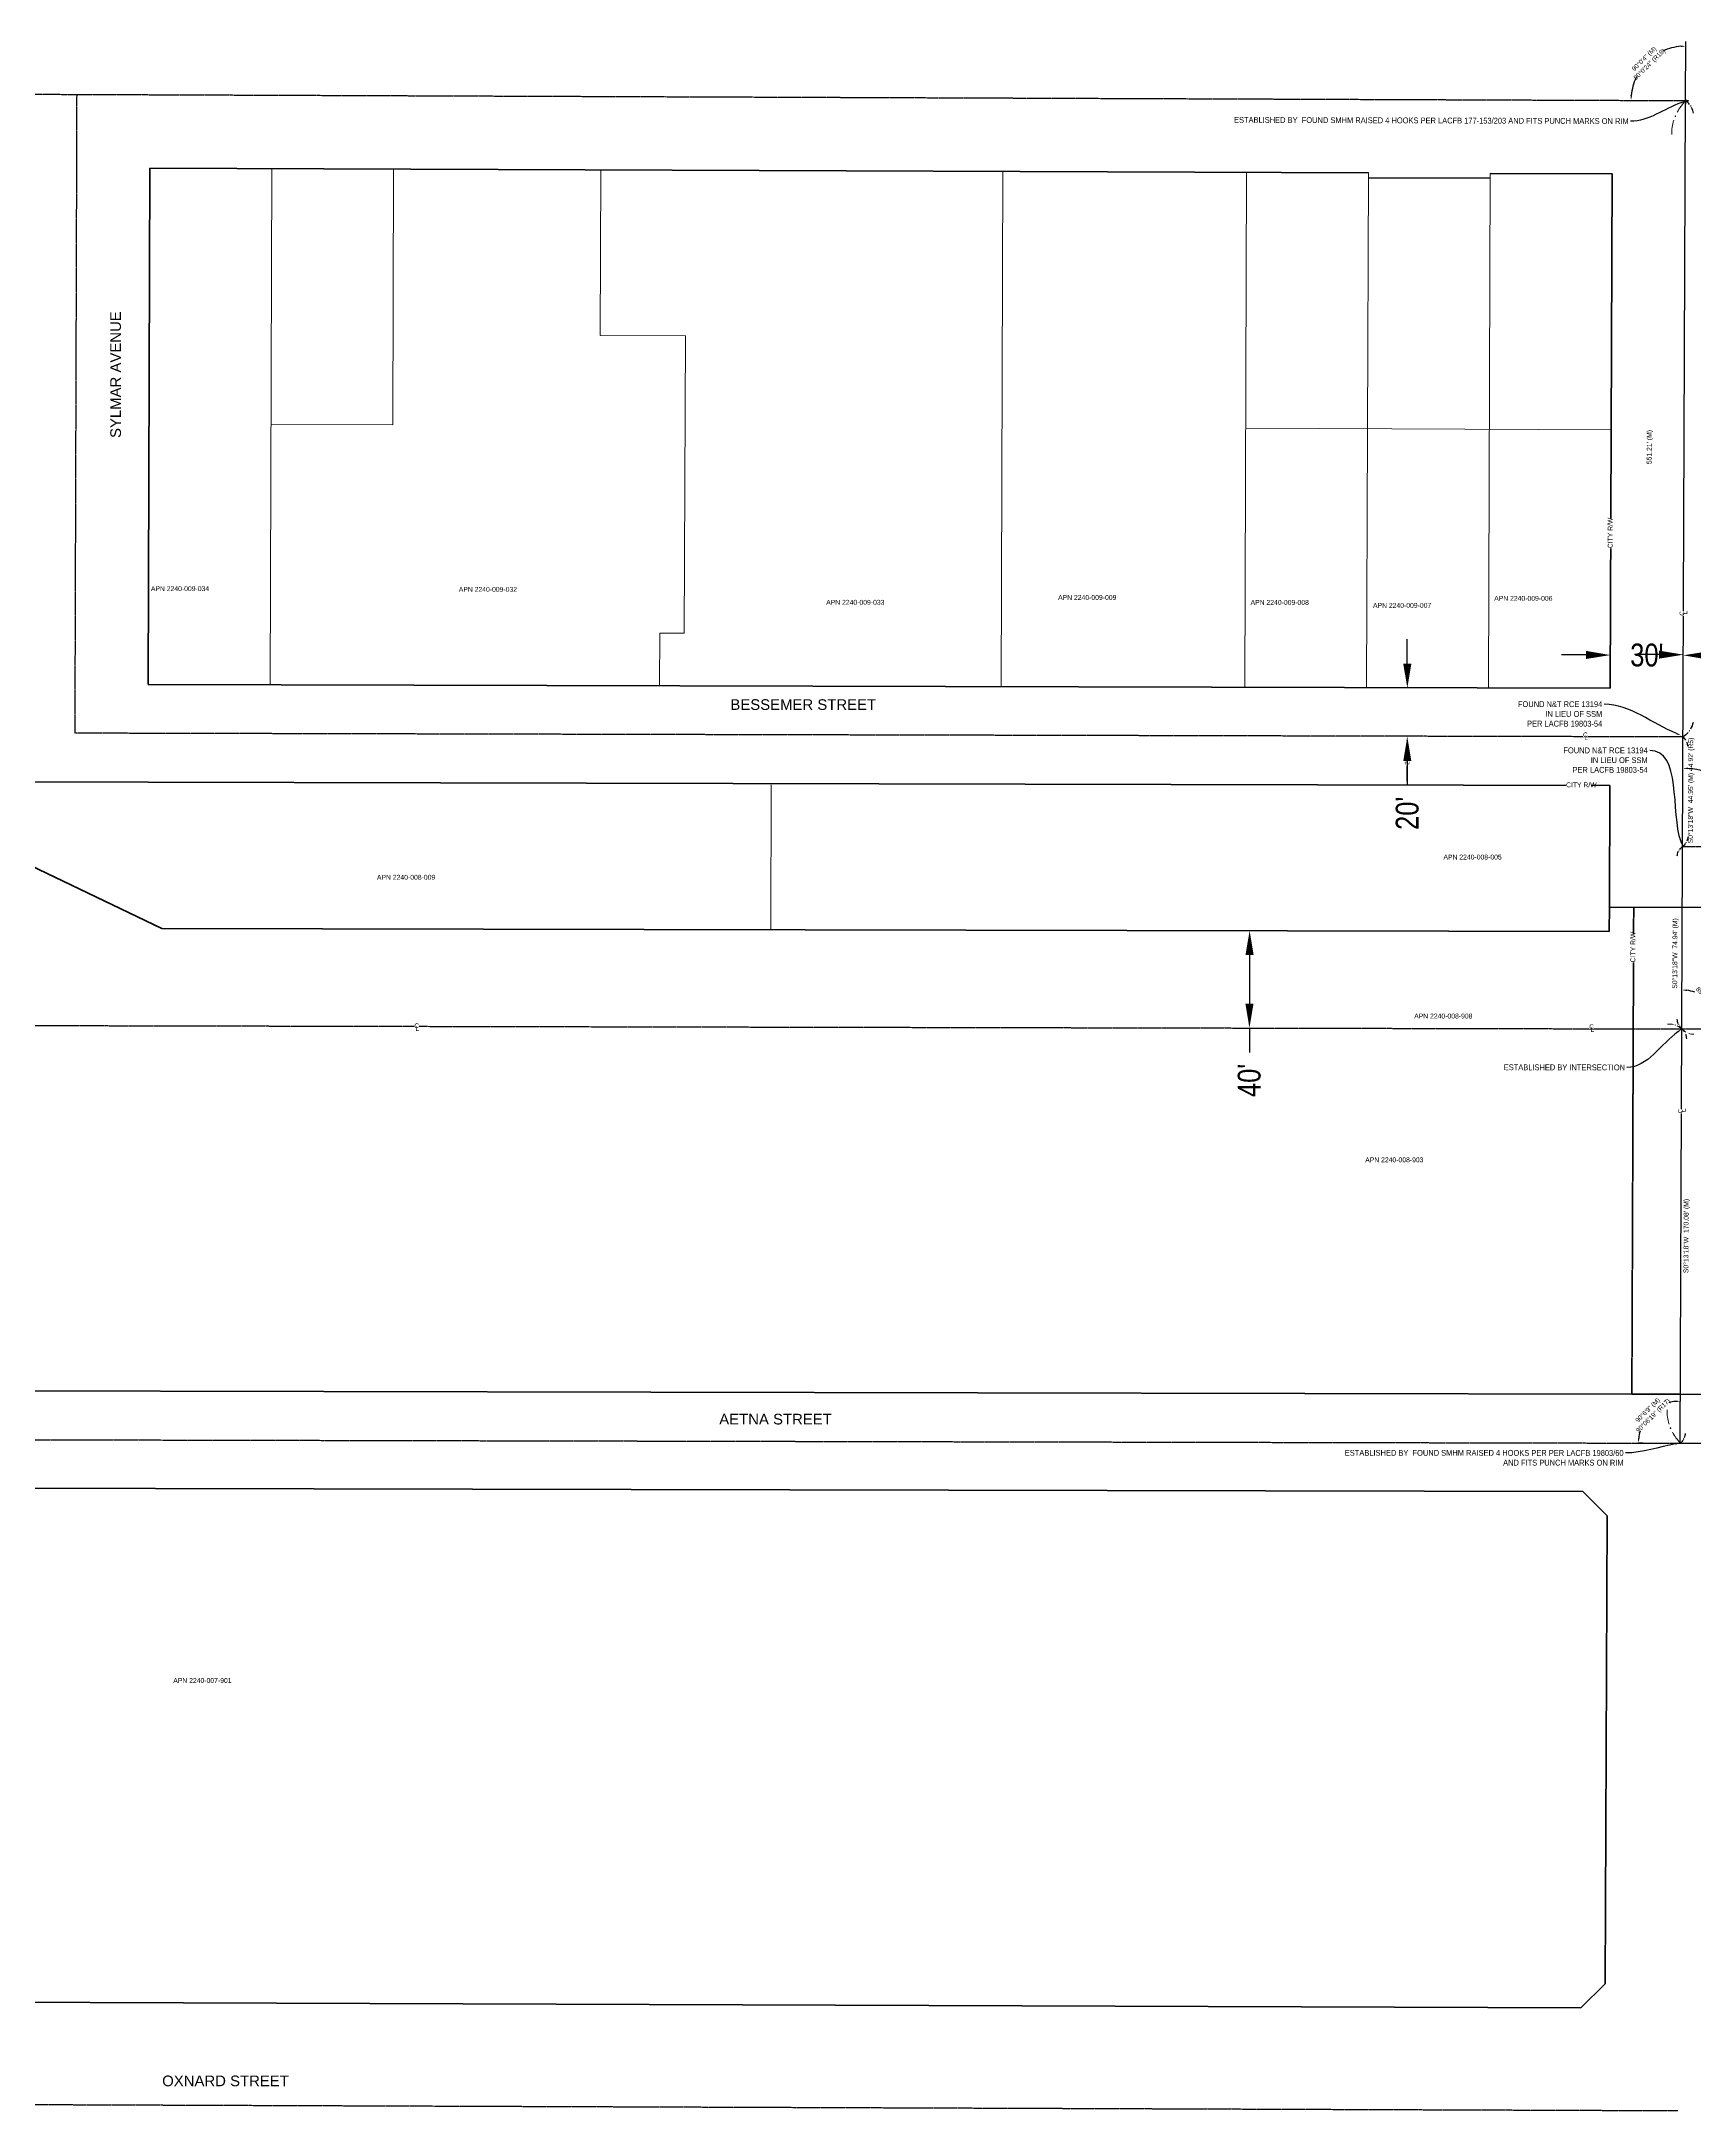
# Model space of a CAD drawing. Header units: feet. Extents: x 6396409 to 6445695, y 1882632 to 1891679.
# Drawn here: x 6426601 to 6427280, y 1887966 to 1888816 of the extents above; entities that cross this region are included whole.
import ezdxf
from ezdxf import colors
from ezdxf.entities.mleader import LeaderData, LeaderLine
from ezdxf.math import Vec2, Vec3

# ---------------------------------------------------------------- set-up
doc = ezdxf.new("R2010")
doc.units = ezdxf.units.FT
doc.header["$MEASUREMENT"] = 0
doc.linetypes.add('CENTER2', pattern=[1.125, 0.75, -0.125, 0.125, -0.125])
doc.linetypes.add('DASHED2', pattern=[0.375, 0.25, -0.125])
for name, color, linetype, lineweight in [('R-ANNO-LABL', 2, 'Continuous', 30), ('R-PROP-PRCL', 4, 'Continuous', 18), ('R-Row-Authority', 30, 'Continuous', 140), ('R-Row-Ease', 5, 'DASHED2', 50), ('R-Row-Ldr', 3, 'Continuous', 5), ('R-Row-Misc-Txto', 171, 'Continuous', 5), ('R-Row-Scl', 1, 'CENTER2', 25), ('R-Row-Sname', 8, 'Continuous', 0), ('R-Row-Srow', 6, 'Continuous', 50), ('VF-TOPO-TEXT-', 1, 'Continuous', 25)]:
    doc.layers.add(name, color=color, linetype=linetype, lineweight=lineweight)
doc.styles.add('CG-Symbol', font='arial.ttf', dxfattribs={"width": 0.8, "height": 0.09375})
doc.styles.add('G1_1 8_0', font='arial.ttf')
doc.styles.add('G4_7 32', font='arial.ttf', dxfattribs={"height": 0.219})
doc.styles.add('NCS1', font='arial.ttf', dxfattribs={"width": 0.8, "height": 0.09375})
doc.styles.add('NCS1-Anno', font='arial.ttf', dxfattribs={"width": 0.8, "height": 0.09375})
doc.dimstyles.new('Annotative (NCS1)', dxfattribs={"dimscale": 100, "dimtxt": 0.09375, "dimasz": 0.1, "dimexe": 0.1, "dimexo": 0.04, "dimgap": 0.05, "dimtad": 0, "dimdec": 3, "dimzin": 0, "dimdsep": 46, "dimtxsty": 'NCS1-Anno', "dimcen": 0.05, "dimaunit": 1, "dimadec": 3, "dimazin": 0, "dimtfac": 1, "dimtdec": 3, "dimtofl": 0, "dimtmove": 0, "dimatfit": 3, "dimfxl": 0.1, "dimtolj": 1, "dimtzin": 0, "dimarcsym": 0})

# ---------------------------------------------------------------- blocks, each defined once
blk = doc.blocks.new('*D3762')
at = {"layer": 'Defpoints', "color": 0, "transparency": 16777216}
for p in [(6427245.1, 1888450.53), (6427097.36, 1888410.83), (6427245.02, 1888410.53)]:
    blk.add_point(p, dxfattribs=at)
at = {"layer": 'R-Row-Ldr', "color": 0, "lineweight": -2, "transparency": 16777216}
for p, q in [((6427097.42, 1888440.83), (6427097.38, 1888420.83)), ((6427097.36, 1888410.83), (6427097.34, 1888400.83))]:
    blk.add_line(p, q, dxfattribs=at)
at = {"layer": 'R-Row-Ldr', "color": 0, "transparency": 16777216}
for points in [[(6427095.75, 1888440.84), (6427099.09, 1888440.83), (6427097.44, 1888450.83)], [(6427095.71, 1888420.84), (6427099.04, 1888420.83), (6427097.36, 1888410.83)]]:
    blk.add_solid(points, dxfattribs=at)
at = {"layer": 'R-Row-Ldr', "color": 0, "transparency": 16777216, "insert": (6427097.31, 1888389.32), "char_height": 9.375, "attachment_point": 5, "rotation": 89.88098, "style": 'NCS1-Anno'}
blk.add_mtext("\\A1;40'", dxfattribs=at)
blk = doc.blocks.new('*D3763')
at = {"layer": 'Defpoints', "color": 0, "transparency": 16777216}
for p in [(6427245.48, 1888550.42), (6427162.19, 1888530.42), (6427245.44, 1888530.42)]:
    blk.add_point(p, dxfattribs=at)
at = {"layer": 'R-Row-Ldr', "color": 0, "lineweight": -2, "transparency": 16777216}
for p, q in [((6427162.19, 1888560.42), (6427162.19, 1888570.42)), ((6427162.19, 1888520.42), (6427162.19, 1888510.42))]:
    blk.add_line(p, q, dxfattribs=at)
at = {"layer": 'R-Row-Ldr', "color": 0, "transparency": 16777216}
for points in [[(6427160.52, 1888560.42), (6427163.85, 1888560.42), (6427162.19, 1888550.42)], [(6427160.52, 1888520.42), (6427163.85, 1888520.42), (6427162.19, 1888530.42)]]:
    blk.add_solid(points, dxfattribs=at)
at = {"layer": 'R-Row-Ldr', "color": 0, "transparency": 16777216, "insert": (6427162.19, 1888498.99), "char_height": 9.375, "attachment_point": 5, "rotation": 90, "style": 'NCS1-Anno'}
blk.add_mtext("\\A1;20'", dxfattribs=at)
blk = doc.blocks.new('_CrowsFoot-Start')
blk.add_circle((3.28, 2.59), 0.0638)
for centre, radius, start, end in [((8.43, -7.26), 11.12, 122.8036, 139.2683), ((8.35, -7.76), 11.54, 94.2373, 111.1072)]:
    blk.add_arc(centre, radius, start, end)
blk = doc.blocks.new('*D3946')
at = {"layer": 'Defpoints', "color": 0, "transparency": 16777216}
for p in [(6427275.52, 1888563.85), (6427245.48, 1888550.42), (6427275.47, 1888550.3)]:
    blk.add_point(p, dxfattribs=at)
at = {"layer": 'R-Row-Ldr', "color": 0, "lineweight": -2, "transparency": 16777216}
for p, q in [((6427235.54, 1888564), (6427225.54, 1888564.04)), ((6427285.52, 1888563.81), (6427295.52, 1888563.77))]:
    blk.add_line(p, q, dxfattribs=at)
at = {"layer": 'R-Row-Ldr', "color": 0, "transparency": 16777216}
for points in [[(6427235.54, 1888565.67), (6427235.53, 1888562.34), (6427245.54, 1888563.96)], [(6427285.53, 1888565.48), (6427285.51, 1888562.14), (6427275.52, 1888563.85)]]:
    blk.add_solid(points, dxfattribs=at)
at = {"layer": 'R-Row-Ldr', "color": 0, "transparency": 16777216, "insert": (6427260.53, 1888563.91), "char_height": 9.375, "attachment_point": 5, "rotation": 359.77841, "style": 'NCS1-Anno'}
blk.add_mtext("\\A1;30'", dxfattribs=at)
blk = doc.blocks.new('*D3947')
at = {"layer": 'Defpoints', "color": 0, "transparency": 16777216}
for p in [(6427305.51, 1888564.05), (6427275.48, 1888549.77), (6427305.48, 1888549.71)]:
    blk.add_point(p, dxfattribs=at)
at = {"layer": 'R-Row-Ldr', "color": 0, "lineweight": -2, "transparency": 16777216}
for p, q in [((6427265.51, 1888564.13), (6427255.51, 1888564.15)), ((6427315.51, 1888564.03), (6427325.51, 1888564.01))]:
    blk.add_line(p, q, dxfattribs=at)
at = {"layer": 'R-Row-Ldr', "color": 0, "transparency": 16777216}
for points in [[(6427265.51, 1888565.8), (6427265.51, 1888562.47), (6427275.51, 1888564.11)], [(6427315.51, 1888565.7), (6427315.51, 1888562.36), (6427305.51, 1888564.05)]]:
    blk.add_solid(points, dxfattribs=at)
at = {"layer": 'R-Row-Ldr', "color": 0, "transparency": 16777216, "insert": (6427290.51, 1888564.08), "char_height": 9.375, "attachment_point": 5, "rotation": 359.88098, "style": 'NCS1-Anno'}
blk.add_mtext("\\A1;30'", dxfattribs=at)
blk = doc.blocks.new('Centerline')
at = {"insert": (-0.032, 0.064), "char_height": 0.0938, "attachment_point": 1, "style": 'NCS1-Anno', "bg_fill": 3, "box_fill_scale": 1, "bg_fill_color": 256, "bg_fill_transparency": 0}
blk.add_mtext_dynamic_manual_height_columns('C', width=0.09375, gutter_width=0.469, heights=[0.132], dxfattribs=at)
at = {"insert": (-0.005, 0.002), "char_height": 0.0938, "attachment_point": 1, "style": 'NCS1-Anno'}
blk.add_mtext_dynamic_manual_height_columns('L', width=0.09375, gutter_width=0.469, heights=[0], dxfattribs=at)
blk = doc.blocks.new('*D3964')
at = {"layer": 'Defpoints', "color": 0, "transparency": 16777216}
for p in [(6424633.32, 1888245.96), (6425293.51, 1888244.59), (6428594.95, 1888237.72), (6425283.85, 1888227.99), (6425292.39, 1887973.72)]:
    blk.add_point(p, dxfattribs=at)
at = {"layer": 'R-ANNO-LABL', "color": 0, "lineweight": -2, "transparency": 16777216}
for start, end in [(185.84905, 199.16215), (250.48123, 263.79432)]:
    blk.add_arc((6425293.51, 1888244.59), 19.21, start, end, dxfattribs=at)
at = {"layer": 'R-ANNO-LABL', "color": 0, "transparency": 16777216}
for points in [[(6425274.07, 1888242.62), (6425274.73, 1888242.65), (6425274.3, 1888244.63)], [(6425291.45, 1888225.83), (6425291.41, 1888225.16), (6425293.43, 1888225.38)]]:
    blk.add_solid(points, dxfattribs=at)
at = {"layer": 'R-ANNO-LABL', "color": 0, "transparency": 16777216, "insert": (6425279.89, 1888231.05), "char_height": 1.875, "width": 21.4982, "attachment_point": 5, "rotation": 314.82169, "style": 'NCS1-Anno'}
blk.add_mtext('\\A1;89°52\'54" (M)\\P89%%D53\'42" (R10)', dxfattribs=at)
blk = doc.blocks.new('*D3968')
at = {"layer": 'Defpoints', "color": 0, "transparency": 16777216}
for p in [(6425954.99, 1888533.21), (6425986.36, 1887990.46), (6424632.22, 1887976.17), (6425952.84, 1887971.16), (6427273.27, 1887966.38)]:
    blk.add_point(p, dxfattribs=at)
at = {"layer": 'R-ANNO-LABL', "color": 0, "lineweight": -2, "transparency": 16777216}
for start, end in [(55.63266, 86.81329), (2.75519, 33.93581)]:
    blk.add_arc((6425952.84, 1887971.28), 38.62, start, end, dxfattribs=at)
at = {"layer": 'R-ANNO-LABL', "color": 0, "transparency": 16777216}
for points in [[(6425954.98, 1888009.5), (6425955, 1888010.17), (6425952.99, 1888009.89)], [(6425991.75, 1887973.14), (6425991.08, 1887973.12), (6425991.46, 1887971.13)]]:
    blk.add_solid(points, dxfattribs=at)
at = {"layer": 'R-ANNO-LABL', "color": 0, "transparency": 16777216, "insert": (6425980.25, 1887998.48), "char_height": 1.875, "width": 22.1496, "attachment_point": 5, "rotation": 314.78424, "style": 'NCS1-Anno'}
blk.add_mtext('\\A1;89°59\'35" (M) ', dxfattribs=at)
blk = doc.blocks.new('*D3969')
at = {"layer": 'Defpoints', "color": 0, "transparency": 16777216}
for p in [(6425954.99, 1888533.21), (6424633.32, 1888245.96), (6428594.95, 1888237.72), (6425935.3, 1888211.27), (6425952.84, 1887971.16)]:
    blk.add_point(p, dxfattribs=at)
at = {"layer": 'R-ANNO-LABL', "color": 0, "lineweight": -2, "transparency": 16777216}
for start, end in [(182.98141, 211.82576), (237.83587, 266.68022)]:
    blk.add_arc((6425953.88, 1888243.22), 36.96, start, end, dxfattribs=at)
at = {"layer": 'R-ANNO-LABL', "color": 0, "transparency": 16777216}
for points in [[(6425916.64, 1888241.29), (6425917.3, 1888241.3), (6425916.92, 1888243.29)], [(6425951.75, 1888206.65), (6425951.73, 1888205.98), (6425953.74, 1888206.26)]]:
    blk.add_solid(points, dxfattribs=at)
at = {"layer": 'R-ANNO-LABL', "color": 0, "transparency": 16777216, "insert": (6425927.67, 1888217.16), "char_height": 1.875, "width": 27.8597, "attachment_point": 5, "rotation": 314.83081, "style": 'NCS1-Anno'}
blk.add_mtext('\\A1;89°54\'0" (M) \\P89%%D53\'44" (R13)', dxfattribs=at)
blk = doc.blocks.new('*D3971')
at = {"layer": 'Defpoints', "color": 0, "transparency": 16777216}
for p in [(6423314.93, 1888806.85), (6427276.4, 1888791.6), (6425982.17, 1888781.44), (6425954.99, 1888533.21), (6425952.84, 1887971.16)]:
    blk.add_point(p, dxfattribs=at)
at = {"layer": 'R-ANNO-LABL', "color": 0, "lineweight": -2, "transparency": 16777216}
blk.add_line((6425954.99, 1888534.01), (6425955.89, 1888768.39), dxfattribs=at)
for start, end in [(330.71827, 355.99521), (273.56502, 298.84196)]:
    blk.add_arc((6425956, 1888796.68), 30.29, start, end, dxfattribs=at)
at = {"layer": 'R-ANNO-LABL', "color": 0, "transparency": 16777216}
for points in [[(6425985.88, 1888794.58), (6425986.54, 1888794.55), (6425986.28, 1888796.56)], [(6425957.89, 1888766.12), (6425957.87, 1888766.79), (6425955.88, 1888766.39)]]:
    blk.add_solid(points, dxfattribs=at)
at = {"layer": 'R-ANNO-LABL', "color": 0, "transparency": 16777216, "insert": (6425977.33, 1888775.18), "char_height": 1.875, "width": 19.1656, "attachment_point": 5, "rotation": 44.78011, "style": 'NCS1-Anno'}
blk.add_mtext('\\A1;89°59\'55" (M)\\P90%%D00\'10" (R11)', dxfattribs=at)
blk = doc.blocks.new('*D3972')
at = {"layer": 'Defpoints', "color": 0, "transparency": 16777216}
for p in [(6427276.4, 1888791.6), (6427282.97, 1888424.29), (6425954.58, 1888413.21), (6428595.59, 1888407.72), (6427274.27, 1888240.39)]:
    blk.add_point(p, dxfattribs=at)
at = {"layer": 'R-ANNO-LABL', "color": 0, "lineweight": -2, "transparency": 16777216}
for start, end in [(70.69086, 82.61014), (7.04925, 18.96853)]:
    blk.add_arc((6427274.93, 1888410.46), 16, start, end, dxfattribs=at)
at = {"layer": 'R-ANNO-LABL', "color": 0, "transparency": 16777216}
for points in [[(6427276.96, 1888426), (6427277.01, 1888426.66), (6427274.99, 1888426.46)], [(6427291.14, 1888412.45), (6427290.47, 1888412.41), (6427290.92, 1888410.43)]]:
    blk.add_solid(points, dxfattribs=at)
at = {"layer": 'R-ANNO-LABL', "color": 0, "transparency": 16777216, "insert": (6427286.27, 1888421.74), "char_height": 1.875, "width": 12.9679, "attachment_point": 5, "rotation": 314.82969, "style": 'NCS1-Anno'}
blk.add_mtext('\\A1;89°53\'51"(M)', dxfattribs=at)
blk = doc.blocks.new('*D3973')
at = {"layer": 'Defpoints', "color": 0, "transparency": 16777216}
for p in [(6427276.4, 1888791.6), (6427265.72, 1888255.39), (6424633.32, 1888245.96), (6427256.27, 1888240.51), (6427274.27, 1888240.39)]:
    blk.add_point(p, dxfattribs=at)
at = {"layer": 'R-ANNO-LABL', "color": 0, "lineweight": -2, "transparency": 16777216}
blk.add_line((6427257.07, 1888240.51), (6427259.07, 1888240.5), dxfattribs=at)
for start, end in [(96.44596, 105.90582), (163.75339, 173.21324)]:
    blk.add_arc((6427274.27, 1888240.47), 17.2, start, end, dxfattribs=at)
at = {"layer": 'R-ANNO-LABL', "color": 0, "transparency": 16777216}
for points in [[(6427272.32, 1888257.89), (6427272.36, 1888257.22), (6427274.34, 1888257.67)], [(6427257.53, 1888242.48), (6427256.86, 1888242.52), (6427257.07, 1888240.51)]]:
    blk.add_solid(points, dxfattribs=at)
at = {"layer": 'R-ANNO-LABL', "color": 0, "transparency": 16777216, "insert": (6427262.15, 1888252.67), "char_height": 1.875, "width": 14.6003, "attachment_point": 5, "rotation": 44.8296, "style": 'NCS1-Anno'}
blk.add_mtext('\\A1;90°6\'9" (M)\\P90%%D06\'19" (R17)', dxfattribs=at)
blk = doc.blocks.new('_CrowsFoot-End')
at = {"extrusion": (0, 0, -1)}
blk.add_circle((3.28, 2.59), 0.0638, dxfattribs=at)
for centre, radius, start, end in [((8.35, -7.76), 11.54, 94.2373, 111.10725), ((8.43, -7.26), 11.12, 122.80358, 139.26835)]:
    blk.add_arc(centre, radius, start, end, dxfattribs=at)
blk = doc.blocks.new('*D3986')
at = {"layer": 'Defpoints', "color": 0, "transparency": 16777216}
for p in [(6427162.15, 1888530.61), (6427245.38, 1888530.42), (6427245.33, 1888510.42)]:
    blk.add_point(p, dxfattribs=at)
at = {"layer": 'R-Row-Ldr', "color": 0, "lineweight": -2, "transparency": 16777216}
for p, q in [((6427162.15, 1888528.61), (6427162.13, 1888522.9)), ((6427162.11, 1888512.61), (6427162.12, 1888518.33))]:
    blk.add_line(p, q, dxfattribs=at)
at = {"layer": 'R-Row-Ldr', "color": 0, "transparency": 16777216}
for points in [[(6427161.81, 1888528.61), (6427162.48, 1888528.61), (6427162.15, 1888530.61)], [(6427161.78, 1888512.61), (6427162.44, 1888512.61), (6427162.11, 1888510.61)]]:
    blk.add_solid(points, dxfattribs=at)
at = {"layer": 'R-Row-Ldr', "color": 0, "transparency": 16777216, "insert": (6427162.13, 1888520.61), "char_height": 1.875, "attachment_point": 5, "rotation": 89.86773, "style": 'NCS1-Anno'}
blk.add_mtext("\\A1;20'", dxfattribs=at)
blk = doc.blocks.new('*D3992')
at = {"layer": 'Defpoints', "color": 0, "transparency": 16777216}
for p in [(6427265.29, 1888811.01), (6427276.5, 1888815.9), (6423314.93, 1888806.85), (6427276.4, 1888791.6), (6427276.4, 1888791.6)]:
    blk.add_point(p, dxfattribs=at)
at = {"layer": 'R-ANNO-LABL', "color": 0, "lineweight": -2, "transparency": 16777216}
for start, end in [(94.90344, 114.54895), (155.00886, 174.65437)]:
    blk.add_arc((6427276.4, 1888791.6), 22.37, start, end, dxfattribs=at)
at = {"layer": 'R-ANNO-LABL', "color": 0, "transparency": 16777216}
for points in [[(6427274.48, 1888814.22), (6427274.5, 1888813.55), (6427276.49, 1888813.96)], [(6427254.46, 1888793.66), (6427253.8, 1888793.7), (6427254.03, 1888791.68)]]:
    blk.add_solid(points, dxfattribs=at)
at = {"layer": 'R-ANNO-LABL', "color": 0, "transparency": 16777216, "insert": (6427260.65, 1888807.47), "char_height": 1.875, "attachment_point": 5, "rotation": 44.77891, "style": 'NCS1-Anno'}
blk.add_mtext('\\A1;90°0\'4" (M)\\P90%%D0\'24" (R18)', dxfattribs=at)
blk = doc.blocks.new('*D3993')
at = {"layer": 'Defpoints', "color": 0, "transparency": 16777216}
for p in [(6427276.4, 1888791.6), (6427291.34, 1888513.12), (6427275.22, 1888485.4), (6428595.94, 1888482.71), (6427274.27, 1888240.39)]:
    blk.add_point(p, dxfattribs=at)
at = {"layer": 'R-ANNO-LABL', "color": 0, "lineweight": -2, "transparency": 16777216}
for start, end in [(59.862, 86.20497), (3.45675, 29.79972)]:
    blk.add_arc((6427275.22, 1888485.4), 32.07, start, end, dxfattribs=at)
at = {"layer": 'R-ANNO-LABL', "color": 0, "transparency": 16777216}
for points in [[(6427277.33, 1888517.07), (6427277.35, 1888517.74), (6427275.34, 1888517.47)], [(6427307.56, 1888487.34), (6427306.9, 1888487.32), (6427307.29, 1888485.33)]]:
    blk.add_solid(points, dxfattribs=at)
at = {"layer": 'R-ANNO-LABL', "color": 0, "transparency": 16777216, "insert": (6427297.96, 1888508.01), "char_height": 1.875, "attachment_point": 5, "rotation": 314.83086, "style": 'NCS1-Anno'}
blk.add_mtext('\\A1;89°53\'42" (M) \\P89%%D53\'46" (R16)', dxfattribs=at)

msp = doc.modelspace()

# ---------------------------------------------------------------- linework, layer by layer
at = {"layer": 'R-ANNO-LABL'}
msp.add_line((6427276.401, 1888791.5974), (6427276.495, 1888815.9035), dxfattribs=at)
at = {"layer": 'R-PROP-PRCL'}
for p, q in [((6426695.9347, 1888763.6577), (6426695.2868, 1888551.6972)), ((6426745.6385, 1888658.4596), (6426745.9663, 1888763.4624)), ((6426831.0207, 1888763.1306), (6426830.7553, 1888695.1171)), ((6426996.1244, 1888762.4864), (6426995.3941, 1888551.0338)), ((6427096.1877, 1888762.0959), (6427095.4299, 1888550.8126)), ((6427145.4477, 1888550.702), (6427146.2193, 1888761.9007)), ((6427196.2509, 1888761.7055), (6427195.4656, 1888550.5915)), ((6426830.7553, 1888695.1171), (6426865.7771, 1888694.9804)), ((6426865.7771, 1888694.9804), (6426865.3009, 1888572.9564)), ((6426745.6385, 1888658.4596), (6426695.6138, 1888658.6565)), ((6427245.886, 1888656.491), (6427095.811, 1888657.0816)), ((6426855.297, 1888572.9954), (6426855.2125, 1888551.3437)), ((6426865.3009, 1888572.9564), (6426855.297, 1888572.9954)), ((6426900.9624, 1888510.645), (6426900.8416, 1888451.2741))]:
    msp.add_line(p, q, dxfattribs=at)
at = {"layer": 'R-Row-Authority'}
for p, q in [((6426650.8434, 1888451.7612), (6426524.2271, 1888512.1478)), ((6427245.1041, 1888450.5267), (6427245.1422, 1888460.5684)), ((6427245.1418, 1888460.461), (6428595.8238, 1888457.7207)), ((6426650.8434, 1888451.7612), (6427245.1041, 1888450.5267)), ((6426218.9052, 1888262.6658), (6427254.3829, 1888260.5115)), ((6427254.3829, 1888260.5115), (6427274.3829, 1888260.4699)), ((6427294.3829, 1888260.4282), (6427274.3829, 1888260.4699))]:
    msp.add_line(p, q, dxfattribs=at)
at = {"layer": 'R-Row-Ease'}
for p, q in [((6427277.68, 1888791.53), (6427275.61, 1888791.55)), ((6427276.37, 1888792.2), (6427276.39, 1888790)), ((6427254.3829, 1888260.5115), (6427255.1422, 1888460.5171))]:
    msp.add_line(p, q, dxfattribs=at)
at = {"layer": 'R-Row-Misc-Txto'}
msp.add_circle((6427272.2145, 1888785.2088), 0.1115, dxfattribs=at)
for centre, radius, start, end in [((6427299.1445, 1888771.6905), 30.2249, 138.8050421, 150.007688), ((6427290.9238, 1888777.7291), 20.1802, 163.2096074, 180.0795568)]:
    msp.add_arc(centre, radius, start, end, dxfattribs=at)
at = {"layer": 'R-Row-Scl'}
for p, q in [((6423314.9287, 1888806.85), (6427276.401, 1888791.5974)), ((6426615.2092, 1888531.8742), (6426615.993, 1888793.9698)), ((6427275.3907, 1888530.3501), (6426615.2092, 1888531.8742)), ((6427275.2168, 1888485.4001), (6428595.9414, 1888482.7101)), ((6425953.92, 1888243.17), (6427274.3066, 1888240.3901)), ((6427274.3066, 1888240.3901), (6428595.0055, 1888237.7599)), ((6424632.2221, 1887976.17), (6427273.2665, 1887966.3813))]:
    msp.add_line(p, q, dxfattribs=at)
at = {"layer": 'R-Row-Scl', "linetype": 'Continuous'}
msp.add_line((6427274.2693, 1888240.3902), (6427276.401, 1888791.5974), dxfattribs=at)
at = {"layer": 'R-Row-Scl'}
msp.add_lwpolyline([(6425954.584, 1888413.2075), (6428595.6549, 1888407.7211)], dxfattribs=at)
at = {"layer": 'R-Row-Srow'}
for p, q in [((6426645.269, 1888551.8048), (6426645.9031, 1888763.8529)), ((6426645.9031, 1888763.8529), (6427146.2193, 1888761.9007)), ((6427146.2115, 1888759.9007), (6427196.2431, 1888759.7055)), ((6427196.2509, 1888761.7055), (6427246.2846, 1888761.5103)), ((6427245.4833, 1888550.4192), (6427246.2846, 1888761.5103)), ((6427245.4833, 1888550.4192), (6426645.269, 1888551.8048)), ((6427245.3315, 1888510.4194), (6426585.1495, 1888511.9435)), ((6427245.1422, 1888460.5684), (6427245.3315, 1888510.4194)), ((6426273.4351, 1888222.5523), (6427234.2311, 1888220.5533)), ((6427234.2311, 1888220.5533), (6427244.1931, 1888210.5326)), ((6427243.4641, 1888018.4922), (6427244.1931, 1888210.5326)), ((6427233.4262, 1888008.5293), (6427243.4641, 1888018.4922)), ((6426583.0495, 1888010.9398), (6427233.4262, 1888008.5293))]:
    msp.add_line(p, q, dxfattribs=at)

# ---------------------------------------------------------------- block references
at = {"layer": 'R-ANNO-LABL', "color": 2, "linetype": 'Continuous', "lineweight": 30, "extrusion": (1.21883e-16, 1.19248e-17, -1), "xscale": -0.7351928228632612, "yscale": 0.7351928228632613, "zscale": 0.7351928228632613, "rotation": 84.41207433161759}
msp.add_blockref('_CrowsFoot-Start', (-6427276.401, 1888791.5974), dxfattribs=at)
at = {"layer": 'R-ANNO-LABL', "color": 2, "linetype": 'Continuous', "lineweight": 30, "extrusion": (1.21226e-16, -1.73718e-17, -1), "xscale": -0.8607637071571348, "yscale": 0.8607637071571348, "zscale": 0.8607637071571348, "rotation": 98.15498949365592}
msp.add_blockref('_CrowsFoot-End', (-6427275.3907, 1888530.3501), dxfattribs=at)
at = {"layer": 'R-ANNO-LABL', "color": 2, "linetype": 'Continuous', "lineweight": 30, "extrusion": (1.22456e-16, 1.46398e-18, -1), "xscale": -0.5332381437745042, "yscale": 0.5332381437745043, "zscale": 0.5332381437745042, "rotation": 89.31505284922835}
msp.add_blockref('_CrowsFoot-Start', (-6427275.3907, 1888530.3501), dxfattribs=at)
at = {"layer": 'R-ANNO-LABL', "color": 2, "linetype": 'Continuous', "lineweight": 30, "extrusion": (1.22286e-16, -6.62144e-18, -1), "xscale": -0.5332381437745031, "yscale": 0.5332381437745031, "zscale": 0.5332381437745031, "rotation": 93.09939000871957}
msp.add_blockref('_CrowsFoot-End', (-6427275.2168, 1888485.4001), dxfattribs=at)
at = {"layer": 'R-ANNO-LABL', "color": 2, "linetype": 'Continuous', "lineweight": 30, "extrusion": (-1.22286e-16, 6.62144e-18, -1), "xscale": -0.5332381437745031, "yscale": 0.5332381437745031, "zscale": 0.5332381437745031, "rotation": 273.0993900100856}
msp.add_blockref('_CrowsFoot-End', (-6427275.2168, 1888485.4001), dxfattribs=at)
at = {"layer": 'R-ANNO-LABL', "color": 2, "linetype": 'Continuous', "lineweight": 30, "extrusion": (-1.22456e-16, -1.46398e-18, -1), "xscale": -0.5332381437745042, "yscale": 0.5332381437745043, "zscale": 0.5332381437745042, "rotation": 269.3150528505944}
msp.add_blockref('_CrowsFoot-Start', (-6427274.927, 1888410.4647), dxfattribs=at)
at = {"layer": 'R-ANNO-LABL', "color": 2, "linetype": 'Continuous', "lineweight": 30, "rotation": 269.782502369593}
for name, p, xscale, yscale, zscale in [('_CrowsFoot-Start', (6427274.927, 1888410.4647), 0.5332381437745043, 0.5332381437745043, 0.5332381437745043), ('_CrowsFoot-End', (6427274.2693, 1888240.3902), 0.5332381437745035, 0.5332381437745035, 0.5332381437745035)]:
    msp.add_blockref(name, p, dxfattribs=dict(at, xscale=xscale, yscale=yscale, zscale=zscale))
at = {"layer": 'R-Row-Misc-Txto'}
for p, xscale, yscale, zscale, rotation in [((6427274.927, 1888410.4647), -0.7479072599149194, 0.7479072599149194, 0.7479072599149194, 8.042381263911809), ((6427274.927, 1888410.4647), -0.6453990824866583, 0.6453990824866581, 0.6453990824866581, 182.523749384889), ((6427274.307, 1888240.47), 1.748856181813125, 1.748856181813125, 1.748856181813125, 85.36806921802275)]:
    msp.add_blockref('_CrowsFoot-Start', p, dxfattribs=dict(at, xscale=xscale, yscale=yscale, zscale=zscale, rotation=rotation))

# ---------------------------------------------------------------- texts
at = {"layer": 'R-ANNO-LABL', "color": 2, "linetype": 'Continuous', "lineweight": 30, "char_height": 2, "style": 'NCS1'}
for s, insert, width, attachment_point, rotation in [('{\\C256;S0°13\'18"W}  44.95\' (M) 44.92\' (R5)', (6427280.0873, 1888508.3639), 37.952211, 8, 89.7920741), ('{\\C256;S0°13\'18"W}  74.94\' (M) ', (6427273.6407, 1888441.433), 37.952211, 8, 89.7920741), ('{\\C256;S0°13\'18"W}  170.08\' (M)', (6427275.6296, 1888325.4635), 38.923008, 2, 89.7825024)]:
    msp.add_mtext(s, dxfattribs=dict(at, insert=insert, width=width, attachment_point=attachment_point, rotation=rotation))
at = {"layer": 'R-Row-Misc-Txto', "style": 'G1_1 8_0'}
for s, p in [('APN 2240-009-034', (6426646.328, 1888590.2191)), ('APN 2240-009-032', (6426772.7385, 1888589.9269)), ('APN 2240-009-033', (6426923.5912, 1888584.6188)), ('APN 2240-009-009', (6427018.8134, 1888586.6072)), ('APN 2240-009-008', (6427097.8486, 1888584.5753)), ('APN 2240-009-007', (6427148.094, 1888583.3471)), ('APN 2240-009-006', (6427197.8721, 1888586.2434)), ('APN 2240-008-005', (6427177.0319, 1888480.0181)), ('APN 2240-008-009', (6426739.1457, 1888471.7283)), ('APN 2240-008-908', (6427165.0148, 1888414.7505)), ('APN 2240-008-903', (6427144.9066, 1888355.7285)), ('APN 2240-007-901', (6426655.5258, 1888141.9653))]:
    msp.add_text(s, height=2, dxfattribs=at).set_placement(p)
at = {"layer": 'R-Row-Misc-Txto', "linetype": 'Continuous', "lineweight": -3, "insert": (6427263.1041, 1888649.3371), "char_height": 2, "attachment_point": 8, "rotation": 89.7806945, "style": 'NCS1'}
msp.add_mtext("551.21' (M)", dxfattribs=at)
at = {"layer": 'R-Row-Sname', "insert": (6426629.6558, 1888653.0851), "char_height": 4.38, "width": 57.491059, "attachment_point": 1, "rotation": 90, "style": 'G4_7 32'}
msp.add_mtext('SYLMAR AVENUE', dxfattribs=at)
at = {"layer": 'R-Row-Sname', "char_height": 4.38, "attachment_point": 1, "style": 'G4_7 32'}
for s, insert, width in [('BESSEMER STREET', (6426884.2537, 1888545.826), 67.957316), ('AETNA STREET', (6426879.676, 1888252.4567), 74.987699), ('OXNARD STREET', (6426650.9657, 1887980.7768), 76.037061)]:
    msp.add_mtext(s, dxfattribs=dict(at, insert=insert, width=width))

# ---------------------------------------------------------------- dimensions: what is measured, and where the dimension line sits
at = {"layer": 'R-ANNO-LABL'}
for base, line1, line2, text, picture, middle in [((6427265.2926, 1888811.0105), ((6427276.401, 1888791.5974), (6427276.495, 1888815.9035)), ((6423314.9287, 1888806.85), (6427276.401, 1888791.5974)), '<> (M)\\P90%%D0\'24" (R18)', '*D3992', (6427260.6466, 1888807.4739)), ((6425982.1689, 1888781.437), ((6425954.99, 1888533.21), (6425952.84, 1887971.16)), ((6423314.9287, 1888806.85), (6427276.401, 1888791.5974)), '<> (M)\\P90%%D00\'10" (R11)', '*D3971', (6425977.3318, 1888775.1829)), ((6427265.7203, 1888255.3904), ((6424633.3222, 1888245.9646), (6427256.2674, 1888240.5075)), ((6427274.2693, 1888240.3902), (6427276.401, 1888791.5974)), '<> (M)\\P90%%D06\'19" (R17)', '*D3973', (6427262.1463, 1888252.6657)), ((6427282.9705, 1888424.2917), ((6428595.5938, 1888407.7212), (6425954.584, 1888413.2075)), ((6427274.2693, 1888240.3902), (6427276.401, 1888791.5974)), '<>(M)', '*D3972', (6427286.2718, 1888421.7422)), ((6425986.3578, 1887990.4595), ((6424632.2221, 1887976.17), (6427273.2665, 1887966.3813)), ((6425954.99, 1888533.21), (6425952.84, 1887971.16)), '<> (M) ', '*D3968', (6425980.251, 1887998.4802)), ((6425935.2958, 1888211.267), ((6424633.3222, 1888245.9646), (6428594.953, 1888237.7223)), ((6425954.99, 1888533.21), (6425952.84, 1887971.16)), '<> (M) \\P89%%D53\'44" (R13)', '*D3969', (6425927.6674, 1888217.1582)), ((6425283.8481, 1888227.989), ((6425292.3876, 1887973.7232), (6425293.51, 1888244.5911)), ((6424633.3222, 1888245.9646), (6428594.953, 1888237.7223)), '<> (M)\\P89%%D53\'42" (R10)', '*D3964', (6425279.8851, 1888231.0507))]:
    dim = msp.add_angular_dim_2l(base=base, line1=line1, line2=line2, text=text, dimstyle='Annotative (NCS1)', override={"dimscale": 0, "dimpost": ''}, dxfattribs=at)
    dim.commit()
    dim.dimension.update_dxf_attribs({"geometry": picture, "text_midpoint": middle})
at = {"layer": 'R-Row-Ldr'}
dim = msp.add_linear_dim(base=(6427162.1882, 1888530.4192), p1=(6427245.4833, 1888550.4192), p2=(6427245.4372, 1888530.4192), angle=90, dimstyle='Annotative (NCS1)', override={"dimdec": 0, "dimpost": "'", "dimse1": 1, "dimse2": 1, "dimsd1": 0, "dimsd2": 0}, dxfattribs=at)
dim.commit()
dim.dimension.update_dxf_attribs({"geometry": '*D3763', "text_midpoint": (6427162.1882, 1888498.991)})
for base, p1, p2, angle, picture, middle in [((6427275.5202, 1888563.8486), (6427245.4833, 1888550.4192), (6427275.4679, 1888550.3032), 359.7784137, '*D3946', (6427260.528, 1888563.9066)), ((6427305.5109, 1888564.0506), (6427275.4811, 1888549.77), (6427305.4811, 1888549.7077), 359.880976, '*D3947', (6427290.5109, 1888564.0818))]:
    dim = msp.add_linear_dim(base=base, p1=p1, p2=p2, angle=angle, dimstyle='Annotative (NCS1)', override={"dimdec": 0, "dimpost": "'", "dimse1": 1, "dimse2": 1}, dxfattribs=at)
    dim.commit()
    dim.dimension.update_dxf_attribs({"geometry": picture, "text_midpoint": middle, "dimtype": 161})
for p1, p2, distance, override, picture, middle in [((6427245.3315, 1888510.4194), (6427245.3777, 1888530.4194), 83.2261, {"dimdec": 0, "dimpost": "'", "dimse1": 1, "dimse2": 1}, '*D3986', (6427162.1287, 1888520.6115)), ((6427245.1041, 1888450.5267), (6427245.021, 1888410.5268), -147.6638, {"dimdec": 0, "dimpost": "'", "dimse1": 1, "dimse2": 1, "dimsd1": 0}, '*D3762', (6427097.3129, 1888389.3184))]:
    dim = msp.add_aligned_dim(p1=p1, p2=p2, distance=distance, dimstyle='Annotative (NCS1)', override=override, dxfattribs=at)
    dim.commit()
    dim.dimension.update_dxf_attribs({"geometry": picture, "text_midpoint": middle})

# ---------------------------------------------------------------- leaders
at = {"layer": 'VF-TOPO-TEXT-'}
ml = msp.add_multileader_mtext('Standard', dxfattribs=at)
ml.set_content('ESTABLISHED BY  FOUND SMHM RAISED 4 HOOKS PER LACFB 177-153/203 AND FITS PUNCH MARKS ON RIM ', color=256, style='NCS1-Anno')
ml.set_leader_properties()
ml.build(insert=Vec2(0, 0))
ml.multileader.update_dxf_attribs({"leader_type": 2, "dogleg_length": 0.1, "arrow_head_size": 2, "scale": 20})
ctx = ml.context
ctx.base_point, ctx.scale, ctx.char_height, ctx.arrow_head_size, ctx.landing_gap_size, ctx.plane_origin, ctx.plane_x_axis, ctx.plane_y_axis = Vec3(6427196.893, 1888783.3269), 20, 2.4, 2, 0.8, Vec3(6427242.6406, 1888783.4959), Vec3(0.99999444, -0.0033356), Vec3(0.0033356, 0.99999444)
ctx.text_align_type = 2
notes = []
notes.append((ctx, [(0, (1, 1, 0), (6427255.8924, 1888783.1301), (-0.99999444, 0.0033356), 2, [(0, [(6427276.3983, 1888791.393)], 0, [])])]))
ctx.mtext.insert, ctx.mtext.text_direction, ctx.mtext.rotation, ctx.mtext.width, ctx.mtext.alignment, ctx.mtext.flow_direction = Vec3(6427253.0965, 1888784.3599), Vec3(0.99999444, -0.0033356), 4.70905374, 55.758696, 3, 5
ml = msp.add_multileader_mtext('Standard', dxfattribs=at)
ml.set_content('FOUND BRASS DISK IN WELL MONUMENT DOWN 0.9 FEET CITY OF LOS ANGELES SURVEY DIVISION 1992 2 INCH BRASS\\PPER LACFB 177-149/129', color=256, style='NCS1-Anno')
ml.set_leader_properties()
ml.build(insert=Vec2(0, 0))
ml.multileader.update_dxf_attribs({"leader_type": 2, "dogleg_length": 0.1, "arrow_head_size": 2, "scale": 20})
ctx = ml.context
ctx.base_point, ctx.scale, ctx.char_height, ctx.arrow_head_size, ctx.landing_gap_size, ctx.plane_origin, ctx.plane_x_axis, ctx.plane_y_axis = Vec3(6426013.0609, 1888568.9662), 20, 2.4, 2, 0.8, Vec3(6425939.4998, 1888526.9617), Vec3(0.99998696, -0.00510608), Vec3(0.00510608, 0.99998696)
notes.append((ctx, [(1, (1, 1, 0), (6426011.0609, 1888568.9765), (0.99998696, -0.00510608), 2, [(0, [(6425954.99, 1888533.21)], 0, [])])]))
ctx.mtext.insert, ctx.mtext.text_direction, ctx.mtext.rotation, ctx.mtext.width, ctx.mtext.flow_direction = Vec3(6426013.8671, 1888570.1826), Vec3(0.99998696, -0.00510608), 4.70728325, 62.338906, 5
ml = msp.add_multileader_mtext('Standard', dxfattribs=at)
ml.set_content('FOUND N&T RCE 13194\\PIN LIEU OF SSM \\PPER LACFB 19803-54', color=256, style='NCS1-Anno')
ml.set_leader_properties()
ml.build(insert=Vec2(0, 0))
ml.multileader.update_dxf_attribs({"leader_type": 2, "dogleg_length": 0.1, "arrow_head_size": 2, "scale": 20})
ctx = ml.context
ctx.base_point, ctx.scale, ctx.char_height, ctx.arrow_head_size, ctx.landing_gap_size, ctx.plane_origin, ctx.plane_x_axis, ctx.plane_y_axis = Vec3(6427211.5278, 1888543.783), 20, 2.4, 2, 0.8, Vec3(6427332.5316, 1888529.4612), Vec3(0.99999989, -0.00046288), Vec3(0.00046288, 0.99999989)
ctx.text_align_type = 2
notes.append((ctx, [(0, (1, 1, 0), (6427245.0358, 1888543.7674), (-0.99999989, 0.00046288), 2, [(0, [(6427274.6016, 1888530.9615)], 0, [])])]))
ctx.mtext.insert, ctx.mtext.text_direction, ctx.mtext.rotation, ctx.mtext.width, ctx.mtext.alignment, ctx.mtext.flow_direction = Vec3(6427242.2363, 1888544.99), Vec3(0.99999989, -0.00046288), 4.71192647, 34.036166, 3, 5
ml = msp.add_multileader_mtext('Standard', dxfattribs=at)
ml.set_content('FOUND N&T RCE 13194\\PIN LIEU OF SSM \\PPER LACFB 19803-54', color=256, style='NCS1-Anno')
ml.set_leader_properties()
ml.build(insert=Vec2(0, 0))
ml.multileader.update_dxf_attribs({"leader_type": 2, "dogleg_length": 0.1, "arrow_head_size": 2, "scale": 20})
ctx = ml.context
ctx.base_point, ctx.scale, ctx.char_height, ctx.arrow_head_size, ctx.landing_gap_size, ctx.plane_origin, ctx.plane_x_axis, ctx.plane_y_axis = Vec3(6427230.1897, 1888524.8115), 20, 2.4, 2, 0.8, Vec3(6427320.4464, 1888413.5535), Vec3(0.99999989, -0.00046288), Vec3(0.00046288, 0.99999989)
ctx.text_align_type = 2
notes.append((ctx, [(0, (1, 1, 0), (6427263.6977, 1888524.796), (-0.99999989, 0.00046288), 2, [(0, [(6427275.2168, 1888485.4001)], 0, [])])]))
ctx.mtext.insert, ctx.mtext.text_direction, ctx.mtext.rotation, ctx.mtext.width, ctx.mtext.alignment, ctx.mtext.flow_direction = Vec3(6427260.8982, 1888526.0185), Vec3(0.99999989, -0.00046288), 4.71192647, 32.33047, 3, 5
ml = msp.add_multileader_mtext('Standard', dxfattribs=at)
ml.set_content('FOUND SPK & W LS 5752\\PPER LACFB 177-149/1003', color=256, style='NCS1-Anno')
ml.set_leader_properties()
ml.build(insert=Vec2(0, 0))
ml.multileader.update_dxf_attribs({"leader_type": 2, "dogleg_length": 0.1, "arrow_head_size": 2, "scale": 20})
ctx = ml.context
ctx.base_point, ctx.scale, ctx.char_height, ctx.arrow_head_size, ctx.landing_gap_size, ctx.plane_origin, ctx.plane_x_axis, ctx.plane_y_axis = Vec3(6425964.4146, 1888398.4592), 20, 2.4, 2, 0.8, Vec3(6426001.0893, 1888341.0387), Vec3(0.99998702, 0.0050954), Vec3(-0.0050954, 0.99998702)
notes.append((ctx, [(1, (1, 1, 0), (6425962.4146, 1888398.449), (0.99998702, 0.0050954), 2, [(0, [(6425954.54, 1888406.25)], 0, [])])]))
ctx.mtext.insert, ctx.mtext.text_direction, ctx.mtext.rotation, ctx.mtext.width, ctx.mtext.flow_direction = Vec3(6425965.2084, 1888399.6845), Vec3(0.99998702, 0.0050954), -1.56570053, 44.271081, 5
ml = msp.add_multileader_mtext('Standard', dxfattribs=at)
ml.set_content('ESTABLISHED BY INTERSECTION', color=256, style='NCS1-Anno')
ml.set_leader_properties()
ml.build(insert=Vec2(0, 0))
ml.multileader.update_dxf_attribs({"leader_type": 2, "dogleg_length": 0.1, "arrow_head_size": 2, "scale": 20})
ctx = ml.context
ctx.base_point, ctx.scale, ctx.char_height, ctx.arrow_head_size, ctx.landing_gap_size, ctx.plane_origin, ctx.plane_x_axis, ctx.plane_y_axis = Vec3(6427228.2132, 1888394.6702), 20, 2.4, 2, 0.8, Vec3(6427228.0267, 1888385.1617), Vec3(0.99999833, -0.00182756), Vec3(0.00182756, 0.99999833)
ctx.text_align_type = 2
notes.append((ctx, [(0, (1, 1, 0), (6427254.3869, 1888394.6224), (-0.99999833, 0.00182756), 2, [(0, [(6427274.927, 1888410.4647)], 0, [])])]))
ctx.mtext.insert, ctx.mtext.text_direction, ctx.mtext.rotation, ctx.mtext.width, ctx.mtext.alignment, ctx.mtext.flow_direction = Vec3(6427251.5892, 1888395.848), Vec3(0.99999833, -0.00182756), 4.71056179, 41.153021, 3, 5
ml = msp.add_multileader_mtext('Standard', dxfattribs=at)
ml.set_content('ESTABLISHED BY  FOUND SMHM RAISED 4 HOOKS PER PER LACFB 19803/60\\P AND FITS PUNCH MARKS ON RIM ', color=256, style='NCS1-Anno')
ml.set_leader_properties()
ml.build(insert=Vec2(0, 0))
ml.multileader.update_dxf_attribs({"leader_type": 2, "dogleg_length": 0.1, "arrow_head_size": 2, "scale": 20})
ctx = ml.context
ctx.base_point, ctx.scale, ctx.char_height, ctx.arrow_head_size, ctx.landing_gap_size, ctx.plane_origin, ctx.plane_x_axis, ctx.plane_y_axis = Vec3(6427212.1093, 1888236.3993, 2086.6366), 20, 2.4, 2, 0.8, Vec3(6427228.6482, 1888167.1427, 2086.6366), Vec3(0.99999989, -0.00046288), Vec3(0.00046288, 0.99999989)
ctx.text_align_type = 2
notes.append((ctx, [(0, (1, 1, 0), (6427253.7884, 1888236.38, 2086.6366), (-0.99999989, 0.00046288), 2, [(0, [(6427274.307, 1888240.47, 2086.6366)], 0, [])])]))
ctx.mtext.insert, ctx.mtext.text_direction, ctx.mtext.rotation, ctx.mtext.width, ctx.mtext.alignment, ctx.mtext.flow_direction = Vec3(6427250.9889, 1888237.5813, 2086.6366), Vec3(0.99999989, -0.00046288), 4.71192647, 42.285869, 3, 5
for ctx, leaders in notes:
    for number, flags, end, landing, length, lines in leaders:
        leader = LeaderData()
        leader.index, (leader.has_last_leader_line, leader.has_dogleg_vector, leader.attachment_direction) = number, flags
        leader.last_leader_point, leader.dogleg_vector, leader.dogleg_length = Vec3(end), Vec3(landing), length
        for number, points, colour, breaks in lines:
            line = LeaderLine()
            line.index, line.vertices, line.color, line.breaks = number, Vec3.list(points), colors.encode_raw_color(colour), breaks
            leader.lines.append(line)
        ctx.leaders.append(leader)

# ---------------------------------------------------------------- next in the draw order: block references
at = {"layer": 'R-ANNO-LABL', "xscale": 20, "yscale": 20, "zscale": 20, "rotation": 90}
for p in [(6427275.2704, 1888580.7472), (6427274.6139, 1888376.4073)]:
    msp.add_blockref('Centerline', p, dxfattribs=at)
at = {"layer": 'R-ANNO-LABL', "xscale": 20, "yscale": 20, "zscale": 20}
for p in [(6427234.9797, 1888530.9074), (6426755.1236, 1888411.4526), (6427237.5094, 1888411.0857)]:
    msp.add_blockref('Centerline', p, dxfattribs=at)

# ---------------------------------------------------------------- next in the draw order: texts
at = {"layer": 'R-ANNO-LABL', "char_height": 2, "attachment_point": 1, "rotation": 90, "style": 'CG-Symbol', "bg_fill": 3, "box_fill_scale": 1, "bg_fill_color": 256, "bg_fill_transparency": 0}
for insert, width in [((6427244.4767, 1888607.8258), 12.270179), ((6427253.7956, 1888437.8038), 11.389742)]:
    msp.add_mtext('CITY R/W', dxfattribs=dict(at, insert=insert, width=width))
at = {"layer": 'R-ANNO-LABL', "insert": (6427227.3594, 1888511.67), "char_height": 2, "width": 10.214982, "attachment_point": 1, "style": 'CG-Symbol', "bg_fill": 3, "box_fill_scale": 1, "bg_fill_color": 256, "bg_fill_transparency": 0}
msp.add_mtext('CITY R/W', dxfattribs=at)

# ---------------------------------------------------------------- next in the draw order: dimensions: what is measured, and where the dimension line sits
at = {"layer": 'R-ANNO-LABL'}
dim = msp.add_angular_dim_2l(base=(6427291.3436, 1888513.1235), line1=((6427274.2693, 1888240.3902), (6427276.401, 1888791.5974)), line2=((6427275.2168, 1888485.4001), (6428595.9414, 1888482.7101)), text='<> (M) \\P89%%D53\'46" (R16)', dimstyle='Annotative (NCS1)', override={"dimscale": 0}, dxfattribs=at)
dim.commit()
dim.dimension.update_dxf_attribs({"geometry": '*D3993', "text_midpoint": (6427297.9625, 1888508.0119)})

doc.saveas('drawing.dxf')
